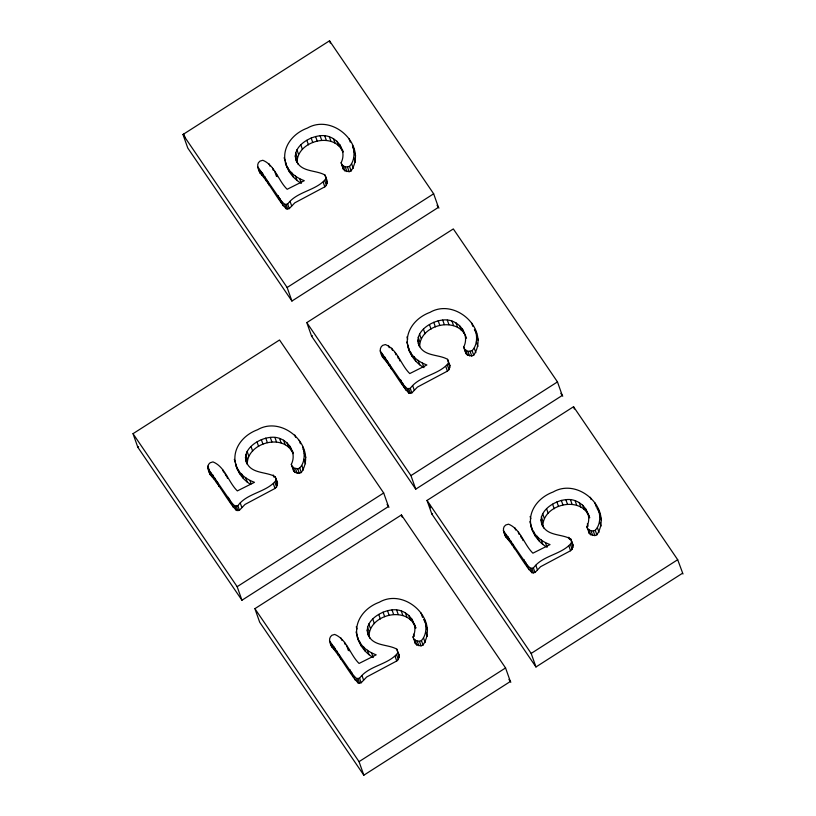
<?xml version="1.0" encoding="UTF-8"?>
<svg xmlns="http://www.w3.org/2000/svg" width="816" height="816" viewBox="0 0 816 816"><rect width="100%" height="100%" fill="white"/><g stroke="black" fill="none" stroke-linecap="round" stroke-linejoin="round"><path stroke-width="1.22" d="M245.891 460.54C249.951 474.331 265.69 471.189 275.155 476.677L277.532 483.062L276.583 487.009L275.002 488.458L245.014 504.431L239.445 510.245L236.446 510.479C226.522 499.576 220.208 485.54 210.161 474.637C208.539 470.954 205.918 465.671 210.171 462.743L212.976 461.897C225.063 466.783 228.388 482.225 237.344 490.906L254.49 482.317C225.043 471.464 230.969 439.61 257.611 429.706C283.346 414.763 317.842 447.392 301.308 472.535L299.319 473.311L295.086 472.413L293.617 470.975L291.332 464.335C298.166 450.605 284.713 435.305 270.29 437.407C258.131 438.518 240.363 449.993 247.085 463.927M295.698 158.906C299.758 172.696 315.496 169.555 324.962 175.042L327.349 181.427L326.39 185.375L324.819 186.833L294.831 202.807L289.262 208.61L286.253 208.845C276.338 197.941 270.025 183.906 259.978 173.002C258.346 169.32 255.724 164.036 259.988 161.119L262.793 160.273C274.88 165.158 278.205 180.601 287.161 189.281L304.307 180.693C274.849 169.84 280.775 137.975 307.428 128.071C333.163 113.128 367.659 145.758 351.125 170.911L349.136 171.686L344.903 170.789L343.434 169.351L341.149 162.71C347.973 148.971 334.519 133.671 320.107 135.772C307.938 136.884 290.18 148.359 296.902 162.292M367.608 633.063C371.668 646.853 387.406 643.712 396.872 649.199L399.259 655.585L398.3 659.532L396.729 660.991L366.731 676.964L361.162 682.768L358.163 683.002C349.013 672.761 342.598 660.042 333.887 649.352C330.572 645.956 327.124 638.877 331.888 635.276L334.693 634.43C346.79 639.316 350.105 654.758 359.071 663.439L376.207 654.85C346.759 643.997 352.685 612.133 379.328 602.228C405.062 587.296 439.569 619.915 423.025 645.068L421.046 645.844L416.803 644.946L415.334 643.508L413.049 636.868C419.883 623.128 406.429 607.828 392.006 609.929C379.848 611.041 362.09 622.516 368.812 636.449M418.302 343.189C422.362 356.98 438.1 353.838 447.566 359.326L449.942 365.711L448.994 369.658L447.423 371.117L417.425 387.09L411.856 392.894L408.857 393.128C399.697 382.888 393.281 370.168 384.581 359.479C381.266 356.082 377.808 349.003 382.582 345.403L385.387 344.556C397.474 349.442 400.799 364.885 409.765 373.565L426.901 364.976C397.453 354.124 403.379 322.259 430.022 312.355C455.756 297.422 490.253 330.041 473.719 355.195L471.73 355.97L467.497 355.072L466.028 353.634L463.743 346.994C470.577 333.254 457.123 317.954 442.7 320.056C430.542 321.167 412.784 332.642 419.495 346.576M381.868 353.318L382.571 357.296M541.447 522.811C545.506 536.602 561.245 533.46 570.71 538.948L573.097 545.333L572.138 549.28L570.568 550.729L540.569 566.712L535 572.516L532.001 572.75C522.087 561.847 515.773 547.811 505.726 536.908C504.094 533.225 501.473 527.942 505.726 525.014L508.531 524.168C520.628 529.054 523.943 544.496 532.909 553.177L550.045 544.588C520.598 533.746 526.524 501.881 553.166 491.977C578.901 477.034 613.408 509.663 596.863 534.817L594.884 535.582L590.641 534.684L589.172 533.256L586.888 526.606C593.722 512.876 580.268 497.576 565.845 499.678C553.687 500.789 535.928 512.264 542.65 526.198M277.45 485.102L275.849 480.583L275.93 478.543M291.332 464.335L292.016 466.466L293.485 467.894L297.718 468.792L299.707 468.027C304.98 462.427 305.082 453.614 302.644 446.689M327.267 183.478L325.666 178.959L325.747 176.919M341.833 164.832L345.331 167.086L349.523 166.393C354.797 160.803 354.899 151.99 352.451 145.064M399.167 657.635L396.872 649.199M413.049 636.868L413.743 638.989L415.211 640.427L419.444 641.325L421.433 640.55C426.707 634.96 426.809 626.147 424.361 619.222M449.861 367.761L447.566 359.326M464.426 349.115L467.935 351.37L472.117 350.676C477.391 345.086 477.493 336.274 475.055 329.348M573.005 547.373L571.414 542.864L571.496 540.814M586.888 526.606L587.581 528.737L589.05 530.165L593.283 531.073L595.272 530.298C600.545 524.698 600.647 515.896 598.199 508.96M247.309 464.059C246.922 442.731 284.152 432.5 293.117 453.665M297.116 162.425C296.728 141.097 333.968 130.876 342.924 152.041M369.026 636.582C368.74 614.203 408.286 604.901 415.844 628.126L414.242 623.608M419.72 346.708C419.434 324.329 458.98 315.027 466.538 338.252M542.864 526.33C542.579 503.951 582.124 494.649 589.682 517.874L588.081 513.356M293.219 467.048L293.617 470.975M414.936 639.571L415.334 643.508M588.775 529.319L589.172 533.256M257.611 166.627L281.53 201.287L284.662 204.337L287.66 204.102C296.81 191.301 316.322 190.781 325.666 178.959M207.794 468.251L231.713 502.911L234.845 505.961L237.844 505.726C246.993 492.925 266.506 492.405 275.849 480.583M380.205 350.911L404.124 385.57L407.255 388.62L410.254 388.385C419.404 375.584 438.916 375.064 448.259 363.242M329.511 640.784L353.44 675.444L356.561 678.494L359.56 678.259C368.71 665.458 388.232 664.938 397.576 653.116M503.35 530.533L527.279 565.182L530.4 568.232L533.399 567.997C542.548 555.196 562.071 554.686 571.414 542.864M182.978 134.507L329.511 40.8L433.653 193.79L438.457 207.335L291.924 301.043L187.782 148.053L182.978 134.507L287.13 287.497L291.924 301.043M287.13 287.497L433.653 193.79M133.008 433.684L279.541 339.986L383.683 492.976L388.487 506.522L241.954 600.229L137.812 447.239L133.008 433.684L237.16 586.673L241.954 600.229M306.796 322.616L453.319 228.919L557.471 381.908L562.265 395.454L415.742 489.151L311.59 336.161L306.796 322.616L410.948 475.606L415.742 489.151M137.812 447.239L138.598 446.729M311.59 336.161L312.385 335.662M237.16 586.673L383.683 492.976M410.948 475.606L557.471 381.908M254.888 608.665L401.411 514.957L505.563 667.947L510.357 681.493L363.834 775.2L259.682 622.21L254.888 608.665L359.04 761.654L363.834 775.2M682.492 573.26L535.969 666.968L431.817 513.978L427.023 500.432L573.546 406.725L677.688 559.715L682.992 573.995M431.817 513.978L432.602 513.478M359.04 761.654L505.563 667.947M535.969 666.968L531.165 653.422L677.688 559.715M285.325 162.772C287.793 171.35 293.566 178.949 301.349 183.355L299.758 178.837M407.929 347.055C410.397 355.633 416.16 363.232 423.953 367.639L422.351 363.12M531.073 526.677C533.542 535.245 539.305 542.854 547.097 547.261L545.496 542.742M235.508 464.406C237.895 472.525 243.158 479.93 250.481 484.286M357.235 636.929C359.703 645.507 365.466 653.106 373.259 657.512L371.657 652.994M437.029 205.244L438.947 208.07M560.837 393.353L562.765 396.178M427.023 500.432L531.165 653.422M508.929 679.402L510.857 682.227M387.059 504.421L388.977 507.256M596.965 508.205L599.801 513.478M474.382 329.644L476.656 333.856M352.92 147.461L354.052 149.573M423.688 619.517L425.962 623.73M303.103 449.096L304.235 451.207M573.097 545.333L570.71 538.948M449.167 363.844L449.942 365.711M398.473 653.718L399.259 655.585M277.532 483.062L275.155 476.677M331.112 645.303L331.888 647.17M573.546 406.725L574.342 408.989M599.77 515.263L601.372 519.782M594.793 502.636L596.394 507.144M599.505 521.536L601.106 526.045M590.356 497.26L591.151 499.525M597.414 527.768L599.015 532.287M595.272 530.298L596.863 534.817M585.562 508.541L587.163 513.05M593.283 531.073L594.884 535.582M582.644 505.094L584.246 509.602M591.08 530.992L592.681 535.5M587.316 523.892L588.122 526.157M589.05 530.165L590.641 534.684M579.156 502.483L580.757 506.991M575.107 500.708L576.708 505.226M570.486 499.769L572.077 504.288M565.845 499.678L567.446 504.186M561.326 500.381L562.918 504.9M556.9 501.901L558.501 506.41M568.783 537.254L569.588 539.519M570.537 544.762L572.138 549.28M568.966 546.22L570.568 550.729M552.595 504.217L554.197 508.735M546.598 508.827L548.199 513.335M542.66 513.652L544.252 518.17M541.304 516.773L542.905 521.291M476.626 335.641L478.227 340.16M471.648 323.014L472.852 326.4M540.906 519.823L542.507 524.341M542.936 525.728L543.731 527.983M476.36 341.914L477.962 346.433M474.269 348.157L475.861 352.665M541.253 539.968L542.854 544.476M472.117 350.676L473.719 355.195M537.326 536.265L538.927 540.773M530.094 516.518L530.9 518.782M462.417 328.919L464.018 333.438M470.138 351.451L471.73 355.97M533.705 531.634L535.296 536.143M529.87 521.638L532.664 531.185M459.5 325.472L461.101 329.99M467.935 351.37L469.526 355.888M465.895 350.554L467.497 355.072M456.011 322.861L457.613 327.379M463.743 346.994L466.028 353.634M451.962 321.086L453.553 325.604M535.826 565.325L537.428 569.843M447.331 320.158L448.933 324.666M533.399 567.997L535 572.516M522.24 538.315L523.036 540.58M520.598 535.714L521.404 537.968M531.92 568.528L533.521 573.046M518.323 532.165L519.129 534.419M442.7 320.056L444.302 324.574M530.4 568.232L532.001 572.75M514.835 527.748L515.63 530.002M527.279 565.182L528.87 569.701M525.606 562.377L527.197 566.885M523.933 559.562L525.524 564.08M438.172 320.77L439.773 325.278M512.958 544.252L514.559 548.77M433.755 322.279L435.356 326.798M510.561 540.529L512.162 545.047M447.392 365.15L448.994 369.658M508.164 536.806L509.755 541.314M506.124 534.572L507.725 539.09M445.822 366.598L447.423 371.117M504.125 532.389L505.726 536.908M329.511 40.8L330.307 43.054M429.451 324.605L431.042 329.113M423.453 329.205L425.054 333.724M419.506 334.04L421.107 338.548M354.022 151.358L355.623 155.876M349.054 138.73L350.248 142.117M418.159 337.151L419.761 341.669M353.767 157.631L355.358 162.149M417.761 340.211L419.353 344.719M351.665 163.873L353.267 168.382M349.523 166.393L351.125 170.911M418.108 360.346L419.71 364.864M342.343 149.45L343.138 151.715M339.813 144.636L341.414 149.155M347.534 167.168L349.136 171.686M414.181 356.643L415.772 361.162M406.949 336.906L407.745 339.16M336.896 141.188L338.497 145.707M345.331 167.086L346.933 171.605M410.56 352.012L412.151 356.531M406.725 342.016L408.316 346.535M343.301 166.27L344.903 170.789M333.418 138.577L335.019 143.096M341.149 162.71L343.434 169.351M329.358 136.802L330.959 141.321M324.737 135.864L326.339 140.383M412.682 385.713L414.283 390.221M410.254 388.385L411.856 392.894M320.107 135.772L321.698 140.291M399.095 358.703L399.891 360.958M397.453 356.092L398.259 358.346M408.775 388.906L410.377 393.424M395.179 352.543L395.974 354.807M407.255 388.62L408.857 393.128M391.69 348.126L392.486 350.38M404.124 385.57L405.725 390.079M315.578 136.486L317.179 140.995M402.451 382.755L404.053 387.274M400.778 379.94L402.38 384.458M388.426 345.464L389.222 347.718M324.962 175.042L326.563 179.561M311.161 137.996L312.763 142.514M324.799 180.866L326.39 185.375M389.813 364.64L391.415 369.158M387.416 360.917L389.008 365.425M323.218 182.315L324.819 186.833M385.019 357.184L386.611 361.702M306.847 140.321L308.448 144.83M382.979 354.96L384.581 359.479M429.41 504.441L430.603 507.827M300.849 144.922L302.45 149.44M296.912 149.746L298.513 154.265M295.565 152.867L297.157 157.386M295.157 155.927L296.759 160.436M297.187 161.823L297.993 164.077M295.514 176.062L297.116 180.581M291.577 172.36L293.179 176.878M287.956 167.729L289.558 172.247M284.121 157.733L285.325 161.119M401.411 514.957L402.217 517.211M290.088 201.43L291.679 205.938M287.66 204.102L289.262 208.61M276.491 174.42L277.297 176.674M274.859 171.809L276.461 176.327M286.171 204.622L287.773 209.141M272.585 168.259L273.38 170.524M284.662 204.337L286.253 208.845M269.086 163.843L269.892 166.097M281.53 201.287L283.132 205.795M279.857 198.472L281.459 202.99M278.185 195.656L279.786 200.175M425.932 625.515L427.533 630.034M420.954 612.887L422.555 617.406M267.209 180.356L268.811 184.865M264.812 176.623L266.414 181.142M425.666 631.788L427.268 636.307M262.415 172.9L264.017 177.419M260.386 170.677L261.977 175.185M258.376 168.494L259.978 173.002M423.575 638.03L425.177 642.539M421.433 640.55L423.025 645.068M411.723 618.793L413.324 623.312M419.444 641.325L421.046 645.844M408.806 615.346L410.407 619.864M417.241 641.243L418.843 645.762M413.477 634.154L414.283 636.409M405.317 612.734L406.919 617.253M415.211 640.427L416.803 644.946M401.268 610.96L402.869 615.478M396.647 610.031L398.239 614.54M392.006 609.929L393.608 614.448M387.488 610.643L389.079 615.152M383.061 612.153L384.662 616.672M396.698 655.024L398.3 659.532M395.128 656.472L396.729 660.991M378.757 614.479L380.358 618.987M372.759 619.079L374.36 623.597M368.822 623.914L370.413 628.422M367.465 627.025L369.067 631.543M367.067 630.085L368.669 634.593M304.205 452.992L305.806 457.501M369.097 635.98L369.893 638.245M299.237 440.354L300.431 443.741M303.95 459.255L305.551 463.774M294.8 434.989L295.596 437.254M367.414 650.219L369.016 654.738M301.849 465.497L303.45 470.016M183.773 133.997L184.967 137.384M363.487 646.517L365.089 651.035M356.255 626.78L357.061 629.034M299.707 468.027L301.308 472.535M292.526 451.085L293.321 453.339M359.866 641.886L361.468 646.405M356.031 631.89L358.826 641.447M290.006 446.26L291.598 450.779M297.718 468.792L299.319 473.311M287.089 442.813L288.68 447.331M295.514 468.71L297.116 473.229M283.601 440.212L285.202 444.72M293.485 467.894L295.086 472.413M279.541 438.437L281.143 442.945M361.988 675.587L363.589 680.095M274.921 437.498L276.522 442.017M359.56 678.259L361.162 682.768M348.401 648.577L349.197 650.831M346.759 645.966L348.361 650.485M358.081 678.779L359.683 683.298M344.485 642.416L345.29 644.681M356.561 678.494L358.163 683.002M270.29 437.407L271.891 441.915M340.996 638L341.792 640.254M353.44 675.444L355.031 679.952M351.767 672.629L353.359 677.147M350.095 669.814L351.686 674.332M265.761 438.11L267.362 442.629M339.119 654.514L340.721 659.032M336.722 650.791L338.324 655.299M261.344 439.63L262.946 444.139M334.325 647.057L335.927 651.576M273.227 474.983L274.023 477.238M274.982 482.491L276.583 487.009M332.285 644.834L333.887 649.352M273.411 483.949L275.002 488.458M257.03 441.946L258.631 446.464M251.042 446.546L252.634 451.064M247.095 451.381L248.696 455.899M245.749 454.502L247.35 459.02M245.341 457.552L246.942 462.07M249.941 480.471L251.134 483.857M245.698 477.697L247.299 482.205M241.76 473.984L243.362 478.502M238.139 469.353L239.741 473.872M234.304 459.367L235.508 462.754M240.271 503.054L241.862 507.572M237.844 505.726L239.445 510.245M226.685 476.044L227.48 478.309M225.043 473.433L225.838 475.697M236.354 506.257L237.956 510.775M222.768 469.894L223.564 472.148M234.845 505.961L236.446 510.479M231.713 502.911L233.315 507.43M230.041 500.096L231.642 504.614M228.368 497.291L229.969 501.799M217.403 481.981L218.994 486.499M214.996 478.258L216.597 482.776M212.599 474.535L214.2 479.043M210.569 472.301L212.17 476.819M207.856 466.14L209.457 470.659M208.559 470.118L210.161 474.637M408.561 347.545L409.52 351.574M285.722 162.251L286.926 167.29M235.906 463.886L237.109 468.914"/></g></svg>
